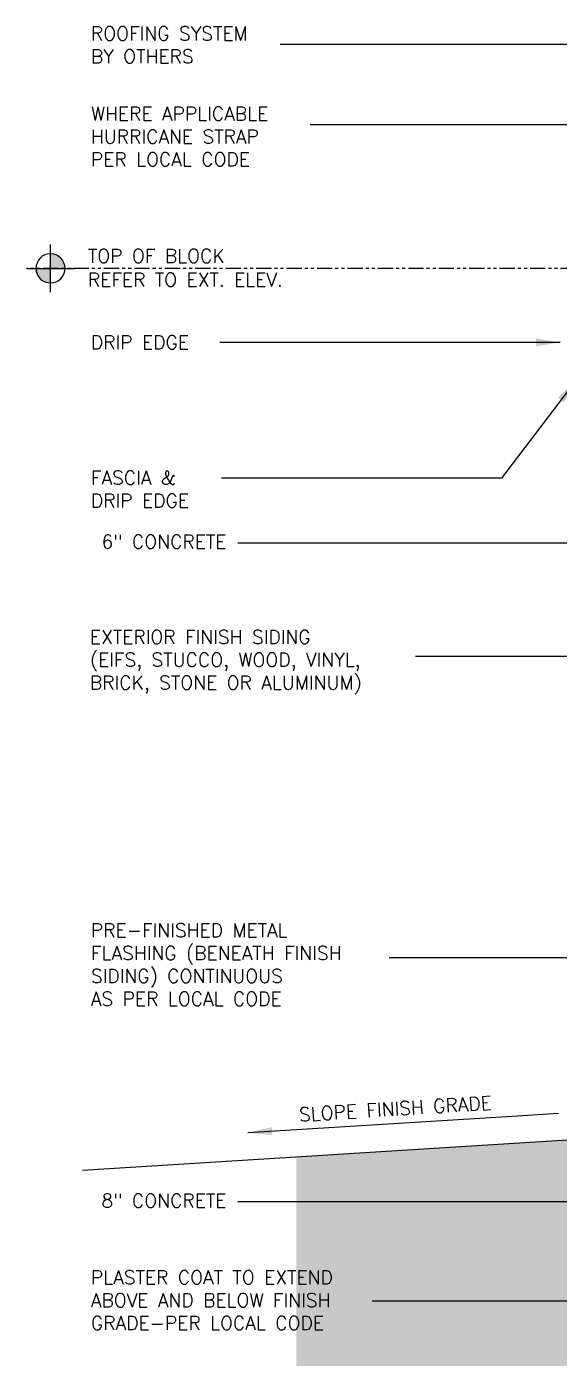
# Model space of a CAD drawing. Header units: inches. Extents: x -206 to -79, y -112 to 60.
# Drawn here: x -206.5 to -162.7, y -54.5 to 54.8 of the extents above; entities that cross this region are included whole.
import ezdxf

# ---------------------------------------------------------------- set-up
doc = ezdxf.new("R2010")
doc.units = ezdxf.units.IN
doc.header["$MEASUREMENT"] = 0
doc.linetypes.add('PHANTOM', pattern=[2.5, 1.25, -0.25, 0.25, -0.25, 0.25, -0.25])
for name, color, linetype in [('A-NOTE-SYMBOL', 7, 'Continuous'), ('A-SEC-DTL', 3, 'Continuous'), ('LAYER 12', 12, 'Continuous'), ('LAYER 5', 5, 'Continuous'), ('LAYER 7', 7, 'Continuous'), ('LAYER 8', 8, 'Continuous')]:
    doc.layers.add(name, color=color, linetype=linetype)
doc.styles.add('NOTES', font='simplex.shx', dxfattribs={"height": 1})
doc.dimstyles.new('DIM-16', dxfattribs={"dimscale": 16, "dimtxt": 0.09375, "dimasz": 0.125, "dimexe": 0.1875, "dimexo": 0.0625, "dimgap": 0.0625, "dimtad": 0, "dimtih": 1, "dimtoh": 1, "dimdec": 4, "dimzin": 3, "dimdsep": 46, "dimlunit": 4, "dimtxsty": 'NOTES', "dimcen": 0.0625, "dimclrt": 4, "dimadec": 0, "dimazin": 0, "dimtfac": 1, "dimtdec": 4, "dimtofl": 0, "dimtmove": 0, "dimatfit": 3, "dimfxl": 1, "dimfrac": 2, "dimtolj": 1, "dimtzin": 0, "dimarcsym": 0})

# ---------------------------------------------------------------- blocks, each defined once
blk = doc.blocks.new('ELEVATION-MARK')
at = {"layer": 'A-NOTE-SYMBOL'}
h = blk.add_hatch(color=256, dxfattribs=at)
h.paths.add_polyline_path([(0, 0), (0, 0.114, 0.414214), (-0.114, 0)])
h.paths.add_polyline_path([(0, -0.114, 0.414214), (0.114, 0), (0, 0)])
for p, q in [((0, -0.187), (0, 0.187)), ((0.187, 0), (-0.187, 0))]:
    blk.add_line(p, q, dxfattribs=at)
at = {"layer": 'A-NOTE-SYMBOL', "color": 3}
blk.add_circle((0, 0), 0.114, dxfattribs=at)

msp = doc.modelspace()

# ---------------------------------------------------------------- hatches: boundary and pattern name
at = {"layer": 'LAYER 12'}
h = msp.add_hatch(dxfattribs=at)
h.set_pattern_fill('EARTH,_O', color=256, scale=8, angle=45)
h.set_pattern_definition([(45, (-201.4805, -112.3844), (2e-16, 2.828427), [2, -2]), (45, (-202.0108, -111.854), (2e-16, 2.828427), [2, -2]), (45, (-202.5412, -111.3237), (2e-16, 2.828427), [2, -2]), (135, (-202.5412, -110.9702), (-2.828427, 4e-16), [2, -2]), (135, (-202.0108, -110.4398), (-2.828427, 4e-16), [2, -2]), (135, (-201.4805, -109.9095), (-2.828427, 4e-16), [2, -2])])
h.paths.add_polyline_path([(-142.19177, -35.35572), (-184.32043, -37.98876), (-184.32043, -111.98277), (-109.48199, -111.98277), (-109.48199, -89.33625), (-119.16058, -89.33624), (-119.16058, -99.33626), (-151.34802, -99.33622), (-164.66982, -99.33622, -0.363970234), (-166.63943, -97.68352), (-173.47938, -58.89227), (-142.19177, -58.89227), (-142.19177, -57.08621), (-144.19177, -57.08621), (-144.19177, -53.08621), (-142.19177, -53.08621)])
h.paths.add_polyline_path([(-136.17096, -104.27757), (-134.33763, -104.27757), (-134.33763, -105.96805), (-136.17096, -105.96805)], flags=24)
h.paths.add_polyline_path([(-201.4805, -65.73889), (-172.793, -65.73889), (-172.793, -73.26568), (-201.4805, -73.26568)], flags=9)
h.paths.add_polyline_path([(-201.4805, -105.07187), (-181.043, -105.07187), (-181.043, -112.38437), (-201.4805, -112.38437)], flags=9)
h.paths.add_polyline_path([(-201.4805, -47.04784), (-177.88229, -47.04784), (-177.88229, -52.48534), (-201.4805, -52.48534)], flags=9)

# ---------------------------------------------------------------- linework, layer by layer
at = {"layer": 'A-SEC-DTL', "color": 5, "linetype": 'PHANTOM'}
msp.add_line((-143.87927, 34.91385), (-206.4811, 34.91407), dxfattribs=at)
at = {"layer": 'LAYER 5'}
msp.add_line((-201.87927, -39.08618), (-142.19177, -35.35572), dxfattribs=at)

# ---------------------------------------------------------------- block references
at = {"layer": 'A-SEC-DTL', "xscale": -10.5, "yscale": 10.5, "zscale": 10.5}
msp.add_blockref('ELEVATION-MARK', (-204.52255, 34.91407), dxfattribs=at)

# ---------------------------------------------------------------- texts
at = {"layer": 'LAYER 7', "char_height": 1.125, "width": 28.9113797, "style": 'NOTES'}
for s, insert, attachment_point in [('\\A1;ROOFING SYSTEM\\PBY OTHERS', (-201.19925, 54.7539), 1), ('\\A1;WHERE APPLICABLE\\PHURRICANE STRAP\\PPER LOCAL CODE', (-201.19925, 48.16915), 1), ('TOP OF BLOCK', (-201.4462, 36.50221), 1), ('REFER TO EXT. ELEV.', (-201.4462, 34.54193), 1), ('\\A1;DRIP EDGE', (-201.19925, 29.40561), 1), ('\\A1;6" CONCRETE', (-190.06798, 13.04825), 3), ('\\A1;PRE-FINISHED METAL\\PFLASHING (BENEATH FINISH\\PSIDING) CONTINUOUS\\PAS PER LOCAL CODE', (-201.19925, -18.84492), 1), ('\\A1;8" CONCRETE', (-190.06798, -41.03073), 3), ('\\A1;PLASTER COAT TO EXTEND\\PABOVE AND BELOW FINISH GRADE-PER LOCAL CODE', (-201.19925, -47.32909), 1)]:
    msp.add_mtext(s, dxfattribs=dict(at, insert=insert, attachment_point=attachment_point))
at = {"layer": 'LAYER 7', "char_height": 1.125, "attachment_point": 4, "style": 'NOTES'}
for s, insert in [('\\A1;FASCIA &\\PDRIP EDGE', (-201.19925, 16.79135)), ('\\A1;EXTERIOR FINISH SIDING\\P(EIFS, STUCCO, WOOD, VINYL,\\PBRICK, STONE OR ALUMINUM)', (-201.28338, 2.60476))]:
    msp.add_mtext_dynamic_manual_height_columns(s, width=28.9113797, gutter_width=5, heights=[0], dxfattribs=dict(at, insert=insert))
at = {"layer": 'LAYER 7', "insert": (-184.14682, -33.984), "char_height": 1.125, "width": 28.9113797, "attachment_point": 1, "rotation": 3.5763344, "style": 'NOTES'}
msp.add_mtext('\\A1;SLOPE FINISH GRADE', dxfattribs=at)

# ---------------------------------------------------------------- leaders
at = {"layer": 'LAYER 8'}
for points in [[(-134.47756, 43.16953), (-146.89456, 53.28307), (-185.66464, 53.28307)], [(-136.81677, 38.49005), (-146.89456, 46.69832), (-183.18901, 46.69833)], [(-162.6547, 28.84155), (-167.4688, 28.82206), (-190.61591, 28.82206)], [(-161.37927, 25.70552), (-167.4688, 17.7078), (-190.47838, 17.7078)], [(-137.94378, 12.37386), (-167.4688, 12.37386), (-189.1411, 12.37386)], [(-142.50427, 3.06275), (-167.4688, 3.06275), (-174.5393, 3.06275)], [(-141.87927, -21.65809), (-167.4688, -21.65809), (-176.71581, -21.65809)], [(-188.30726, -36.01791), (-166.60834, -34.66173), (-162.79136, -34.42317)], [(-136.67551, -41.70511), (-167.4688, -41.70511), (-189.1411, -41.70511)], [(-142.19177, -49.85909), (-167.4688, -49.85909), (-178.09755, -49.85909)]]:
    msp.add_leader(points, dimstyle='DIM-16', dxfattribs=at)

doc.saveas('drawing.dxf')
